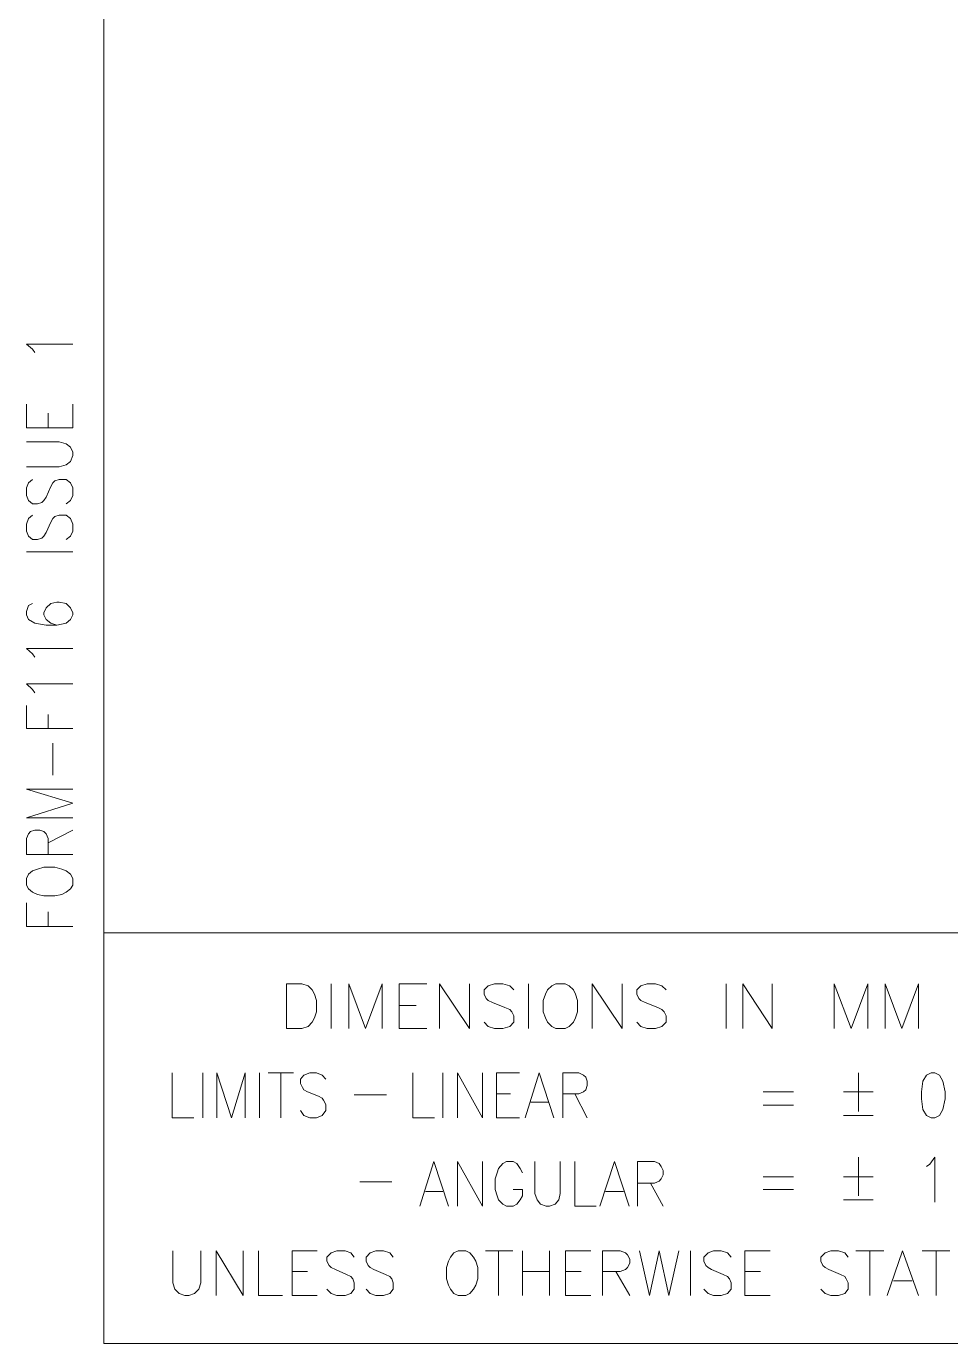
# Model space of a CAD drawing. Header units: millimetres. Extents: x 20 to 2064, y 18 to 2964.
# Drawn here: x 28 to 492, y 57 to 718 of the extents above; entities that cross this region are included whole.
import ezdxf

# ---------------------------------------------------------------- set-up
doc = ezdxf.new("R2010")
doc.units = ezdxf.units.MM
doc.header["$MEASUREMENT"] = 0
doc.layers.get('0').update_dxf_attribs({"linetype": 'CONTINUOUS'})

msp = doc.modelspace()

# ---------------------------------------------------------------- linework, layer by layer
at = {"color": 0, "linetype": 'Continuous', "lineweight": 20, "true_color": 0x000007}
for points in [[(66.54, 56.81), (66.54, 2963.69)], [(30.77, 556.37), (27.61, 558.86)], [(27.61, 558.86), (27.61, 558.86)], [(27.61, 558.86), (51.02, 558.86)], [(31.82, 554.66), (30.77, 556.37)], [(30.77, 556.37), (30.77, 556.37)], [(51.02, 558.86), (51.02, 558.86)], [(27.61, 516.78), (27.61, 528.75)], [(27.61, 528.75), (27.61, 528.75)], [(38.53, 516.78), (38.53, 524.15)], [(38.53, 524.15), (38.53, 524.15)], [(51.02, 516.78), (51.02, 528.75)], [(51.02, 528.75), (51.02, 528.75)], [(27.61, 516.78), (51.02, 516.78)], [(51.02, 516.78), (51.02, 516.78)], [(44.05, 509.82), (27.61, 509.82)], [(27.61, 509.82), (27.61, 509.82)], [(47.6, 508.76), (44.05, 509.82)], [(44.05, 509.82), (44.05, 509.82)], [(49.71, 507.05), (47.6, 508.76)], [(47.6, 508.76), (47.6, 508.76)], [(51.02, 504.56), (49.71, 507.05)], [(49.71, 507.05), (49.71, 507.05)], [(51.02, 502.85), (51.02, 504.56)], [(51.02, 504.56), (51.02, 504.56)], [(27.61, 497.19), (44.05, 497.19)], [(44.05, 497.19), (47.6, 498.24)], [(44.05, 497.19), (44.05, 497.19)], [(47.6, 498.24), (49.71, 499.95)], [(47.6, 498.24), (47.6, 498.24)], [(49.71, 499.95), (51.02, 502.85)], [(49.71, 499.95), (49.71, 499.95)], [(51.02, 502.85), (51.02, 502.85)], [(30.77, 490.88), (28.67, 489.17)], [(40.9, 489.17), (41.95, 490.22)], [(41.95, 490.22), (44.05, 490.88)], [(41.95, 490.22), (41.95, 490.22)], [(44.05, 490.88), (44.05, 490.88)], [(44.05, 490.88), (47.6, 490.88)], [(47.6, 490.88), (47.6, 490.88)], [(47.6, 490.88), (49.71, 489.17)], [(28.67, 489.17), (27.61, 486.67)], [(27.61, 486.67), (27.61, 486.67)], [(27.61, 486.67), (27.61, 482.86)], [(28.67, 489.17), (28.67, 489.17)], [(37.48, 482.07), (39.84, 487.33)], [(39.84, 487.33), (40.9, 489.17)], [(39.84, 487.33), (39.84, 487.33)], [(40.9, 489.17), (40.9, 489.17)], [(49.71, 489.17), (49.71, 489.17)], [(49.71, 489.17), (51.02, 486.67)], [(51.02, 486.67), (51.02, 486.67)], [(51.02, 486.67), (51.02, 482.86)], [(27.61, 482.86), (27.61, 482.86)], [(27.61, 482.86), (28.67, 480.36)], [(28.67, 480.36), (28.67, 480.36)], [(28.67, 480.36), (30.77, 478.65)], [(30.77, 478.65), (30.77, 478.65)], [(30.77, 478.65), (33.27, 478.65)], [(33.27, 478.65), (35.37, 479.31)], [(33.27, 478.65), (33.27, 478.65)], [(35.37, 479.31), (36.42, 480.36)], [(35.37, 479.31), (35.37, 479.31)], [(36.42, 480.36), (37.48, 482.07)], [(36.42, 480.36), (36.42, 480.36)], [(37.48, 482.07), (37.48, 482.07)], [(49.71, 480.36), (47.6, 478.65)], [(47.6, 478.65), (47.6, 478.65)], [(51.02, 482.86), (49.71, 480.36)], [(49.71, 480.36), (49.71, 480.36)], [(51.02, 482.86), (51.02, 482.86)], [(28.67, 471.29), (27.61, 468.39)], [(30.77, 473), (28.67, 471.29)], [(28.67, 471.29), (28.67, 471.29)], [(39.84, 469.45), (40.9, 471.29)], [(40.9, 471.29), (41.95, 472.34)], [(40.9, 471.29), (40.9, 471.29)], [(41.95, 472.34), (44.05, 473)], [(41.95, 472.34), (41.95, 472.34)], [(44.05, 473), (44.05, 473)], [(44.05, 473), (47.6, 473)], [(47.6, 473), (47.6, 473)], [(47.6, 473), (49.71, 471.29)], [(49.71, 471.29), (49.71, 471.29)], [(49.71, 471.29), (51.02, 468.39)], [(27.61, 468.39), (27.61, 468.39)], [(27.61, 468.39), (27.61, 464.97)], [(27.61, 464.97), (27.61, 464.97)], [(27.61, 464.97), (28.67, 462.48)], [(36.42, 462.48), (37.48, 464.32)], [(37.48, 464.32), (39.84, 469.45)], [(37.48, 464.32), (37.48, 464.32)], [(39.84, 469.45), (39.84, 469.45)], [(51.02, 464.97), (49.71, 462.48)], [(51.02, 468.39), (51.02, 468.39)], [(51.02, 468.39), (51.02, 464.97)], [(51.02, 464.97), (51.02, 464.97)], [(28.67, 462.48), (28.67, 462.48)], [(28.67, 462.48), (30.77, 460.77)], [(30.77, 460.77), (30.77, 460.77)], [(30.77, 460.77), (33.27, 460.77)], [(33.27, 460.77), (35.37, 461.42)], [(33.27, 460.77), (33.27, 460.77)], [(35.37, 461.42), (36.42, 462.48)], [(35.37, 461.42), (35.37, 461.42)], [(36.42, 462.48), (36.42, 462.48)], [(49.71, 462.48), (47.6, 460.77)], [(47.6, 460.77), (47.6, 460.77)], [(49.71, 462.48), (49.71, 462.48)], [(27.61, 454.45), (51.02, 454.45)], [(51.02, 454.45), (51.02, 454.45)], [(28.67, 427.5), (27.61, 424.61)], [(27.61, 424.61), (27.61, 424.61)], [(27.61, 424.61), (27.61, 422.9)], [(30.77, 428.55), (28.67, 427.5)], [(28.67, 427.5), (28.67, 427.5)], [(37.48, 426.45), (36.42, 423.95)], [(36.42, 423.95), (36.42, 423.95)], [(36.42, 423.95), (36.42, 422.9)], [(39.84, 428.55), (37.48, 426.45)], [(37.48, 426.45), (37.48, 426.45)], [(43, 429.21), (39.84, 428.55)], [(39.84, 428.55), (39.84, 428.55)], [(44.05, 429.21), (43, 429.21)], [(43, 429.21), (43, 429.21)], [(47.6, 428.55), (44.05, 429.21)], [(44.05, 429.21), (44.05, 429.21)], [(49.71, 426.45), (47.6, 428.55)], [(47.6, 428.55), (47.6, 428.55)], [(51.02, 423.95), (49.71, 426.45)], [(49.71, 426.45), (49.71, 426.45)], [(51.02, 422.9), (51.02, 423.95)], [(51.02, 423.95), (51.02, 423.95)], [(27.61, 422.9), (27.61, 422.9)], [(27.61, 422.9), (28.67, 420.53)], [(28.67, 420.53), (28.67, 420.53)], [(28.67, 420.53), (31.82, 418.69)], [(31.82, 418.69), (31.82, 418.69)], [(31.82, 418.69), (37.48, 417.64)], [(36.42, 422.9), (36.42, 422.9)], [(36.42, 422.9), (37.48, 420.53)], [(37.48, 420.53), (37.48, 420.53)], [(37.48, 420.53), (39.84, 418.69)], [(37.48, 417.64), (37.48, 417.64)], [(37.48, 417.64), (43, 417.64)], [(39.84, 418.69), (39.84, 418.69)], [(39.84, 418.69), (43, 417.64)], [(43, 417.64), (47.6, 418.69)], [(43, 417.64), (43, 417.64)], [(43, 417.64), (43, 417.64)], [(47.6, 418.69), (49.71, 420.53)], [(47.6, 418.69), (47.6, 418.69)], [(49.71, 420.53), (51.02, 422.9)], [(49.71, 420.53), (49.71, 420.53)], [(51.02, 422.9), (51.02, 422.9)], [(30.77, 403.3), (27.61, 406.06)], [(27.61, 406.06), (27.61, 406.06)], [(27.61, 406.06), (51.02, 406.06)], [(51.02, 406.06), (51.02, 406.06)], [(31.82, 401.59), (30.77, 403.3)], [(30.77, 403.3), (30.77, 403.3)], [(30.77, 385.42), (27.61, 388.18)], [(27.61, 388.18), (27.61, 388.18)], [(27.61, 388.18), (51.02, 388.18)], [(31.82, 383.71), (30.77, 385.42)], [(30.77, 385.42), (30.77, 385.42)], [(51.02, 388.18), (51.02, 388.18)], [(27.61, 365.83), (27.61, 377.4)], [(27.61, 377.4), (27.61, 377.4)], [(38.53, 365.83), (38.53, 372.8)], [(38.53, 372.8), (38.53, 372.8)], [(27.61, 365.83), (51.02, 365.83)], [(51.02, 365.83), (51.02, 365.83)], [(40.9, 342.29), (40.9, 358.46)], [(40.9, 358.46), (40.9, 358.46)], [(27.61, 335.32), (51.02, 328.35)], [(27.61, 335.32), (51.02, 335.32)], [(51.02, 335.32), (51.02, 335.32)], [(27.61, 320.99), (51.02, 328.35)], [(51.02, 328.35), (51.02, 328.35)], [(51.02, 328.35), (51.02, 328.35)], [(27.61, 320.99), (51.02, 320.99)], [(51.02, 320.99), (51.02, 320.99)], [(27.61, 310.47), (28.67, 312.96)], [(28.67, 312.96), (29.72, 314.02)], [(28.67, 312.96), (28.67, 312.96)], [(29.72, 314.02), (31.82, 314.67)], [(29.72, 314.02), (29.72, 314.02)], [(31.82, 314.67), (31.82, 314.67)], [(31.82, 314.67), (34.32, 314.67)], [(34.32, 314.67), (34.32, 314.67)], [(34.32, 314.67), (36.42, 314.02)], [(36.42, 314.02), (36.42, 314.02)], [(36.42, 314.02), (37.48, 312.96)], [(37.48, 312.96), (37.48, 312.96)], [(37.48, 312.96), (38.53, 310.47)], [(38.53, 308.36), (51.02, 314.67)], [(51.02, 314.67), (51.02, 314.67)], [(27.61, 302.44), (27.61, 310.47)], [(27.61, 310.47), (27.61, 310.47)], [(38.53, 310.47), (38.53, 310.47)], [(38.53, 310.47), (38.53, 302.44)], [(27.61, 302.44), (51.02, 302.44)], [(38.53, 302.44), (38.53, 302.44)], [(51.02, 302.44), (51.02, 302.44)], [(28.67, 292.58), (27.61, 290.48)], [(30.77, 294.29), (28.67, 292.58)], [(28.67, 292.58), (28.67, 292.58)], [(33.27, 295.08), (30.77, 294.29)], [(30.77, 294.29), (30.77, 294.29)], [(36.42, 296.13), (33.27, 295.08)], [(33.27, 295.08), (33.27, 295.08)], [(41.95, 296.13), (36.42, 296.13)], [(36.42, 296.13), (36.42, 296.13)], [(45.5, 295.08), (41.95, 296.13)], [(41.95, 296.13), (41.95, 296.13)], [(47.6, 294.29), (45.5, 295.08)], [(45.5, 295.08), (45.5, 295.08)], [(49.71, 292.58), (47.6, 294.29)], [(47.6, 294.29), (47.6, 294.29)], [(51.02, 290.48), (49.71, 292.58)], [(49.71, 292.58), (49.71, 292.58)], [(27.61, 290.48), (27.61, 290.48)], [(27.61, 290.48), (27.61, 287.06)], [(27.61, 287.06), (28.67, 285.22)], [(27.61, 287.06), (27.61, 287.06)], [(28.67, 285.22), (28.67, 285.22)], [(28.67, 285.22), (30.77, 283.51)], [(47.6, 283.51), (49.71, 285.22)], [(49.71, 285.22), (51.02, 287.06)], [(49.71, 285.22), (49.71, 285.22)], [(51.02, 287.06), (51.02, 290.48)], [(51.02, 290.48), (51.02, 290.48)], [(51.02, 287.06), (51.02, 287.06)], [(27.61, 266.28), (27.61, 278.25)], [(27.61, 278.25), (27.61, 278.25)], [(30.77, 283.51), (30.77, 283.51)], [(30.77, 283.51), (33.27, 282.46)], [(33.27, 282.46), (33.27, 282.46)], [(33.27, 282.46), (36.42, 281.8)], [(36.42, 281.8), (36.42, 281.8)], [(36.42, 281.8), (41.95, 281.8)], [(41.95, 281.8), (45.5, 282.46)], [(41.95, 281.8), (41.95, 281.8)], [(45.5, 282.46), (47.6, 283.51)], [(45.5, 282.46), (45.5, 282.46)], [(47.6, 283.51), (47.6, 283.51)], [(38.53, 266.28), (38.53, 273.65)], [(38.53, 273.65), (38.53, 273.65)], [(27.61, 266.28), (51.02, 266.28)], [(51.02, 266.28), (51.02, 266.28)], [(66.54, 263.13), (2017.43, 263.13)], [(158.32, 237.62), (158.32, 215.13)], [(158.32, 237.62), (165.95, 237.62)], [(165.95, 237.62), (165.95, 237.62)], [(165.95, 237.62), (169.11, 236.56)], [(169.11, 236.56), (169.11, 236.56)], [(169.11, 236.56), (171.21, 234.46)], [(171.21, 234.46), (171.21, 234.46)], [(171.21, 234.46), (172.26, 232.36)], [(172.26, 232.36), (172.26, 232.36)], [(172.26, 232.36), (173.31, 229.2)], [(180.68, 237.62), (180.68, 215.13)], [(189.49, 237.62), (189.49, 215.13)], [(189.49, 237.62), (197.9, 215.13)], [(206.32, 237.62), (197.9, 215.13)], [(206.32, 237.62), (206.32, 215.13)], [(214.74, 237.62), (214.74, 215.13)], [(214.74, 237.62), (228.67, 237.62)], [(228.67, 237.62), (228.67, 237.62)], [(234.99, 237.62), (234.99, 215.13)], [(234.99, 237.62), (250.11, 215.13)], [(250.11, 237.62), (250.11, 215.13)], [(259.58, 236.56), (257.47, 234.46)], [(257.47, 234.46), (257.47, 234.46)], [(257.47, 234.46), (257.47, 232.36)], [(257.47, 232.36), (257.47, 232.36)], [(257.47, 232.36), (258.52, 230.25)], [(262.73, 237.62), (259.58, 236.56)], [(259.58, 236.56), (259.58, 236.56)], [(266.81, 237.62), (262.73, 237.62)], [(262.73, 237.62), (262.73, 237.62)], [(270.36, 236.56), (266.81, 237.62)], [(266.81, 237.62), (266.81, 237.62)], [(272.46, 234.46), (270.36, 236.56)], [(270.36, 236.56), (270.36, 236.56)], [(279.83, 237.62), (279.83, 215.13)], [(288.24, 232.36), (287.19, 229.2)], [(289.29, 234.46), (288.24, 232.36)], [(288.24, 232.36), (288.24, 232.36)], [(291.4, 236.56), (289.29, 234.46)], [(289.29, 234.46), (289.29, 234.46)], [(293.5, 237.62), (291.4, 236.56)], [(291.4, 236.56), (291.4, 236.56)], [(298.1, 237.62), (293.5, 237.62)], [(293.5, 237.62), (293.5, 237.62)], [(300.21, 236.56), (298.1, 237.62)], [(298.1, 237.62), (298.1, 237.62)], [(302.31, 234.46), (300.21, 236.56)], [(300.21, 236.56), (300.21, 236.56)], [(303.36, 232.36), (302.31, 234.46)], [(302.31, 234.46), (302.31, 234.46)], [(304.42, 229.2), (303.36, 232.36)], [(303.36, 232.36), (303.36, 232.36)], [(311.65, 237.62), (311.65, 215.13)], [(311.65, 237.62), (326.77, 215.13)], [(326.77, 237.62), (326.77, 215.13)], [(336.24, 236.56), (334.13, 234.46)], [(334.13, 234.46), (334.13, 234.46)], [(334.13, 234.46), (334.13, 232.36)], [(334.13, 232.36), (334.13, 232.36)], [(334.13, 232.36), (335.19, 230.25)], [(339.39, 237.62), (336.24, 236.56)], [(336.24, 236.56), (336.24, 236.56)], [(343.6, 237.62), (339.39, 237.62)], [(339.39, 237.62), (339.39, 237.62)], [(346.76, 236.56), (343.6, 237.62)], [(343.6, 237.62), (343.6, 237.62)], [(348.86, 234.46), (346.76, 236.56)], [(346.76, 236.56), (346.76, 236.56)], [(378.98, 237.62), (378.98, 215.13)], [(387.39, 237.62), (387.39, 215.13)], [(387.39, 237.62), (402.12, 215.13)], [(402.12, 237.62), (402.12, 215.13)], [(433.28, 237.62), (433.28, 215.13)], [(433.28, 237.62), (441.7, 215.13)], [(450.12, 237.62), (441.7, 215.13)], [(450.12, 237.62), (450.12, 215.13)], [(458.79, 237.62), (458.79, 215.13)], [(458.79, 237.62), (467.21, 215.13)], [(475.63, 237.62), (467.21, 215.13)], [(475.63, 237.62), (475.63, 215.13)], [(173.31, 229.2), (173.31, 229.2)], [(173.31, 229.2), (173.31, 223.55)], [(214.74, 226.7), (223.41, 226.7)], [(223.41, 226.7), (223.41, 226.7)], [(258.52, 230.25), (258.52, 230.25)], [(258.52, 230.25), (259.58, 229.2)], [(259.58, 229.2), (259.58, 229.2)], [(259.58, 229.2), (261.68, 228.15)], [(261.68, 228.15), (261.68, 228.15)], [(261.68, 228.15), (267.86, 225.65)], [(267.86, 225.65), (267.86, 225.65)], [(267.86, 225.65), (270.36, 224.6)], [(287.19, 229.2), (287.19, 229.2)], [(287.19, 229.2), (287.19, 223.55)], [(304.42, 223.55), (304.42, 229.2)], [(304.42, 229.2), (304.42, 229.2)], [(335.19, 230.25), (335.19, 230.25)], [(335.19, 230.25), (336.24, 229.2)], [(336.24, 229.2), (336.24, 229.2)], [(336.24, 229.2), (338.34, 228.15)], [(338.34, 228.15), (338.34, 228.15)], [(338.34, 228.15), (344.65, 225.65)], [(344.65, 225.65), (344.65, 225.65)], [(344.65, 225.65), (346.76, 224.6)], [(172.26, 220.39), (171.21, 218.29)], [(173.31, 223.55), (172.26, 220.39)], [(172.26, 220.39), (172.26, 220.39)], [(173.31, 223.55), (173.31, 223.55)], [(270.36, 224.6), (270.36, 224.6)], [(270.36, 224.6), (271.41, 223.55)], [(271.41, 223.55), (271.41, 223.55)], [(271.41, 223.55), (272.46, 221.44)], [(272.46, 221.44), (272.46, 221.44)], [(272.46, 221.44), (272.46, 218.29)], [(287.19, 223.55), (287.19, 223.55)], [(287.19, 223.55), (288.24, 220.39)], [(288.24, 220.39), (288.24, 220.39)], [(288.24, 220.39), (289.29, 218.29)], [(302.31, 218.29), (303.36, 220.39)], [(303.36, 220.39), (304.42, 223.55)], [(303.36, 220.39), (303.36, 220.39)], [(304.42, 223.55), (304.42, 223.55)], [(346.76, 224.6), (346.76, 224.6)], [(346.76, 224.6), (347.81, 223.55)], [(347.81, 223.55), (347.81, 223.55)], [(347.81, 223.55), (348.86, 221.44)], [(348.86, 221.44), (348.86, 221.44)], [(348.86, 221.44), (348.86, 218.29)], [(158.32, 215.13), (158.32, 215.13)], [(165.95, 215.13), (158.32, 215.13)], [(158.32, 215.13), (158.32, 215.13)], [(169.11, 216.18), (165.95, 215.13)], [(165.95, 215.13), (165.95, 215.13)], [(171.21, 218.29), (169.11, 216.18)], [(169.11, 216.18), (169.11, 216.18)], [(171.21, 218.29), (171.21, 218.29)], [(180.68, 215.13), (180.68, 215.13)], [(189.49, 215.13), (189.49, 215.13)], [(197.9, 215.13), (197.9, 215.13)], [(197.9, 215.13), (197.9, 215.13)], [(206.32, 215.13), (206.32, 215.13)], [(214.74, 215.13), (214.74, 215.13)], [(214.74, 215.13), (228.67, 215.13)], [(228.67, 215.13), (228.67, 215.13)], [(234.99, 215.13), (234.99, 215.13)], [(250.11, 215.13), (250.11, 215.13)], [(250.11, 215.13), (250.11, 215.13)], [(259.58, 216.18), (257.47, 218.29)], [(257.47, 218.29), (257.47, 218.29)], [(262.73, 215.13), (259.58, 216.18)], [(259.58, 216.18), (259.58, 216.18)], [(266.81, 215.13), (262.73, 215.13)], [(262.73, 215.13), (262.73, 215.13)], [(270.36, 216.18), (266.81, 215.13)], [(266.81, 215.13), (266.81, 215.13)], [(272.46, 218.29), (270.36, 216.18)], [(270.36, 216.18), (270.36, 216.18)], [(272.46, 218.29), (272.46, 218.29)], [(279.83, 215.13), (279.83, 215.13)], [(289.29, 218.29), (289.29, 218.29)], [(289.29, 218.29), (291.4, 216.18)], [(291.4, 216.18), (291.4, 216.18)], [(291.4, 216.18), (293.5, 215.13)], [(293.5, 215.13), (293.5, 215.13)], [(293.5, 215.13), (298.1, 215.13)], [(298.1, 215.13), (300.21, 216.18)], [(298.1, 215.13), (298.1, 215.13)], [(300.21, 216.18), (302.31, 218.29)], [(300.21, 216.18), (300.21, 216.18)], [(302.31, 218.29), (302.31, 218.29)], [(311.65, 215.13), (311.65, 215.13)], [(326.77, 215.13), (326.77, 215.13)], [(326.77, 215.13), (326.77, 215.13)], [(336.24, 216.18), (334.13, 218.29)], [(334.13, 218.29), (334.13, 218.29)], [(339.39, 215.13), (336.24, 216.18)], [(336.24, 216.18), (336.24, 216.18)], [(343.6, 215.13), (339.39, 215.13)], [(339.39, 215.13), (339.39, 215.13)], [(346.76, 216.18), (343.6, 215.13)], [(343.6, 215.13), (343.6, 215.13)], [(348.86, 218.29), (346.76, 216.18)], [(346.76, 216.18), (346.76, 216.18)], [(348.86, 218.29), (348.86, 218.29)], [(378.98, 215.13), (378.98, 215.13)], [(387.39, 215.13), (387.39, 215.13)], [(402.12, 215.13), (402.12, 215.13)], [(402.12, 215.13), (402.12, 215.13)], [(433.28, 215.13), (433.28, 215.13)], [(441.7, 215.13), (441.7, 215.13)], [(441.7, 215.13), (441.7, 215.13)], [(450.12, 215.13), (450.12, 215.13)], [(458.79, 215.13), (458.79, 215.13)], [(467.21, 215.13), (467.21, 215.13)], [(467.21, 215.13), (467.21, 215.13)], [(475.63, 215.13), (475.63, 215.13)], [(100.86, 192.78), (100.86, 170.29)], [(116.24, 192.78), (116.24, 170.29)], [(123.21, 192.78), (123.21, 170.29)], [(123.21, 192.78), (130.58, 170.29)], [(137.55, 192.78), (130.58, 170.29)], [(137.55, 192.78), (137.55, 170.29)], [(144.65, 192.78), (144.65, 170.29)], [(149.12, 192.78), (161.74, 192.78)], [(155.43, 192.78), (155.43, 170.29)], [(161.74, 192.78), (161.74, 192.78)], [(169.89, 192.78), (167, 191.72)], [(173.31, 192.78), (169.89, 192.78)], [(169.89, 192.78), (169.89, 192.78)], [(176.08, 191.72), (173.31, 192.78)], [(173.31, 192.78), (173.31, 192.78)], [(221.7, 192.78), (221.7, 170.29)], [(236.7, 192.78), (236.7, 170.29)], [(244.06, 192.78), (244.06, 170.29)], [(244.06, 192.78), (256.68, 170.29)], [(256.68, 192.78), (256.68, 170.29)], [(263.65, 192.78), (263.65, 170.29)], [(263.65, 192.78), (275.22, 192.78)], [(275.22, 192.78), (275.22, 192.78)], [(285.09, 192.78), (278.12, 170.29)], [(285.09, 192.78), (292.45, 170.29)], [(297.05, 192.78), (297.05, 170.29)], [(297.05, 192.78), (305.07, 192.78)], [(305.07, 192.78), (305.07, 192.78)], [(305.07, 192.78), (307.44, 191.72)], [(445.51, 192.78), (445.51, 173.45)], [(481.94, 192.78), (479.57, 191.72)], [(483.78, 192.78), (481.94, 192.78)], [(481.94, 192.78), (481.94, 192.78)], [(486.15, 191.72), (483.78, 192.78)], [(483.78, 192.78), (483.78, 192.78)], [(167, 191.72), (165.29, 189.62)], [(165.29, 189.62), (165.29, 189.62)], [(165.29, 189.62), (165.29, 187.52)], [(165.29, 187.52), (165.29, 187.52)], [(165.29, 187.52), (166.34, 185.41)], [(166.34, 185.41), (166.34, 185.41)], [(166.34, 185.41), (167, 184.36)], [(167, 191.72), (167, 191.72)], [(177.92, 189.62), (176.08, 191.72)], [(176.08, 191.72), (176.08, 191.72)], [(307.44, 191.72), (307.44, 191.72)], [(307.44, 191.72), (308.49, 190.67)], [(308.49, 190.67), (308.49, 190.67)], [(308.49, 190.67), (309.28, 188.57)], [(309.28, 186.46), (308.49, 184.36)], [(309.28, 188.57), (309.28, 188.57)], [(309.28, 188.57), (309.28, 186.46)], [(309.28, 186.46), (309.28, 186.46)], [(477.73, 188.57), (477.07, 183.31)], [(479.57, 191.72), (477.73, 188.57)], [(477.73, 188.57), (477.73, 188.57)], [(479.57, 191.72), (479.57, 191.72)], [(487.86, 188.57), (486.15, 191.72)], [(486.15, 191.72), (486.15, 191.72)], [(488.91, 183.31), (487.86, 188.57)], [(487.86, 188.57), (487.86, 188.57)], [(167, 184.36), (167, 184.36)], [(167, 184.36), (168.84, 183.31)], [(168.84, 183.31), (168.84, 183.31)], [(168.84, 183.31), (174.37, 181.2)], [(174.37, 181.2), (174.37, 181.2)], [(174.37, 181.2), (176.08, 180.15)], [(176.08, 180.15), (176.08, 180.15)], [(176.08, 180.15), (176.86, 179.1)], [(176.86, 179.1), (176.86, 179.1)], [(176.86, 179.1), (177.92, 177)], [(192.25, 181.86), (208.42, 181.86)], [(208.42, 181.86), (208.42, 181.86)], [(263.65, 182.26), (270.75, 182.26)], [(270.75, 182.26), (270.75, 182.26)], [(305.07, 182.26), (297.05, 182.26)], [(297.05, 182.26), (297.05, 182.26)], [(302.97, 182.26), (309.28, 170.29)], [(307.44, 183.31), (305.07, 182.26)], [(305.07, 182.26), (305.07, 182.26)], [(308.49, 184.36), (307.44, 183.31)], [(307.44, 183.31), (307.44, 183.31)], [(308.49, 184.36), (308.49, 184.36)], [(397.52, 183.31), (412.9, 183.31)], [(412.9, 183.31), (412.9, 183.31)], [(437.89, 183.31), (452.88, 183.31)], [(452.88, 183.31), (452.88, 183.31)], [(477.07, 183.31), (477.07, 183.31)], [(477.07, 183.31), (477.07, 179.76)], [(477.07, 179.76), (477.07, 179.76)], [(477.07, 179.76), (477.73, 174.5)], [(487.86, 174.5), (488.91, 179.76)], [(488.91, 179.76), (488.91, 183.31)], [(488.91, 183.31), (488.91, 183.31)], [(488.91, 179.76), (488.91, 179.76)], [(167, 171.34), (165.29, 173.84)], [(165.29, 173.84), (165.29, 173.84)], [(177.92, 173.84), (176.08, 171.34)], [(177.92, 177), (177.92, 177)], [(177.92, 177), (177.92, 173.84)], [(177.92, 173.84), (177.92, 173.84)], [(280.88, 178.05), (289.69, 178.05)], [(289.69, 178.05), (289.69, 178.05)], [(397.52, 176.6), (412.9, 176.6)], [(412.9, 176.6), (412.9, 176.6)], [(445.51, 173.45), (445.51, 173.45)], [(477.73, 174.5), (477.73, 174.5)], [(477.73, 174.5), (479.57, 171.34)], [(486.15, 171.34), (487.86, 174.5)], [(487.86, 174.5), (487.86, 174.5)], [(100.86, 170.29), (100.86, 170.29)], [(100.86, 170.29), (111.64, 170.29)], [(111.64, 170.29), (111.64, 170.29)], [(116.24, 170.29), (116.24, 170.29)], [(123.21, 170.29), (123.21, 170.29)], [(130.58, 170.29), (130.58, 170.29)], [(130.58, 170.29), (130.58, 170.29)], [(137.55, 170.29), (137.55, 170.29)], [(144.65, 170.29), (144.65, 170.29)], [(155.43, 170.29), (155.43, 170.29)], [(169.89, 170.29), (167, 171.34)], [(167, 171.34), (167, 171.34)], [(173.31, 170.29), (169.89, 170.29)], [(169.89, 170.29), (169.89, 170.29)], [(176.08, 171.34), (173.31, 170.29)], [(173.31, 170.29), (173.31, 170.29)], [(176.08, 171.34), (176.08, 171.34)], [(221.7, 170.29), (221.7, 170.29)], [(221.7, 170.29), (232.49, 170.29)], [(232.49, 170.29), (232.49, 170.29)], [(236.7, 170.29), (236.7, 170.29)], [(244.06, 170.29), (244.06, 170.29)], [(256.68, 170.29), (256.68, 170.29)], [(256.68, 170.29), (256.68, 170.29)], [(263.65, 170.29), (263.65, 170.29)], [(263.65, 170.29), (275.22, 170.29)], [(275.22, 170.29), (275.22, 170.29)], [(278.12, 170.29), (278.12, 170.29)], [(292.45, 170.29), (292.45, 170.29)], [(297.05, 170.29), (297.05, 170.29)], [(309.28, 170.29), (309.28, 170.29)], [(437.89, 171.34), (452.88, 171.34)], [(452.88, 171.34), (452.88, 171.34)], [(479.57, 171.34), (479.57, 171.34)], [(479.57, 171.34), (481.94, 170.29)], [(481.94, 170.29), (481.94, 170.29)], [(481.94, 170.29), (483.78, 170.29)], [(483.78, 170.29), (486.15, 171.34)], [(483.78, 170.29), (483.78, 170.29)], [(486.15, 171.34), (486.15, 171.34)], [(232.22, 148.33), (225.12, 125.84)], [(232.22, 148.33), (239.59, 125.84)], [(244.06, 148.33), (244.06, 125.84)], [(244.06, 148.33), (256.68, 125.84)], [(256.68, 148.33), (256.68, 125.84)], [(266.81, 147.28), (264.7, 144.78)], [(268.65, 148.33), (266.81, 147.28)], [(266.81, 147.28), (266.81, 147.28)], [(272.07, 148.33), (268.65, 148.33)], [(268.65, 148.33), (268.65, 148.33)], [(273.91, 147.28), (272.07, 148.33)], [(272.07, 148.33), (272.07, 148.33)], [(275.62, 144.78), (273.91, 147.28)], [(273.91, 147.28), (273.91, 147.28)], [(282.98, 148.33), (282.98, 132.15)], [(295.61, 132.15), (295.61, 148.33)], [(295.61, 148.33), (295.61, 148.33)], [(302.97, 148.33), (302.97, 125.84)], [(322.96, 148.33), (315.59, 125.84)], [(322.96, 148.33), (330.32, 125.84)], [(334.53, 148.33), (334.53, 125.84)], [(334.53, 148.33), (342.95, 148.33)], [(342.95, 148.33), (342.95, 148.33)], [(342.95, 148.33), (345.31, 147.28)], [(345.31, 147.28), (345.31, 147.28)], [(345.31, 147.28), (346.36, 145.83)], [(346.36, 145.83), (346.36, 145.83)], [(346.36, 145.83), (347.42, 143.73)], [(445.51, 150.43), (445.51, 131.1)], [(479.57, 145.83), (481.28, 146.88)], [(481.28, 146.88), (483.78, 150.43)], [(481.28, 146.88), (481.28, 146.88)], [(483.78, 150.43), (483.78, 150.43)], [(483.78, 150.43), (483.78, 127.95)], [(264.05, 142.67), (262.99, 139.52)], [(262.99, 139.52), (262.99, 139.52)], [(262.99, 139.52), (262.99, 134.26)], [(264.7, 144.78), (264.05, 142.67)], [(264.05, 142.67), (264.05, 142.67)], [(264.7, 144.78), (264.7, 144.78)], [(276.67, 142.67), (275.62, 144.78)], [(275.62, 144.78), (275.62, 144.78)], [(346.36, 139.52), (345.31, 138.47)], [(347.42, 141.62), (346.36, 139.52)], [(346.36, 139.52), (346.36, 139.52)], [(347.42, 143.73), (347.42, 143.73)], [(347.42, 143.73), (347.42, 141.62)], [(347.42, 141.62), (347.42, 141.62)], [(397.52, 140.57), (412.9, 140.57)], [(412.9, 140.57), (412.9, 140.57)], [(437.89, 140.57), (452.88, 140.57)], [(452.88, 140.57), (452.88, 140.57)], [(195.01, 138.07), (211.18, 138.07)], [(211.18, 138.07), (211.18, 138.07)], [(228.02, 133.21), (236.7, 133.21)], [(236.7, 133.21), (236.7, 133.21)], [(262.99, 134.26), (262.99, 134.26)], [(262.99, 134.26), (264.05, 131.1)], [(272.07, 134.26), (276.67, 134.26)], [(276.67, 131.1), (276.67, 134.26)], [(276.67, 134.26), (276.67, 134.26)], [(276.67, 134.26), (276.67, 134.26)], [(318.36, 133.21), (327.43, 133.21)], [(327.43, 133.21), (327.43, 133.21)], [(342.95, 137.41), (334.53, 137.41)], [(334.53, 137.41), (334.53, 137.41)], [(341.1, 137.41), (347.42, 125.84)], [(345.31, 138.47), (342.95, 137.41)], [(342.95, 137.41), (342.95, 137.41)], [(345.31, 138.47), (345.31, 138.47)], [(397.52, 134.26), (412.9, 134.26)], [(412.9, 134.26), (412.9, 134.26)], [(225.12, 125.84), (225.12, 125.84)], [(239.59, 125.84), (239.59, 125.84)], [(244.06, 125.84), (244.06, 125.84)], [(256.68, 125.84), (256.68, 125.84)], [(256.68, 125.84), (256.68, 125.84)], [(264.05, 131.1), (264.05, 131.1)], [(264.05, 131.1), (264.7, 129)], [(264.7, 129), (264.7, 129)], [(264.7, 129), (266.81, 126.89)], [(266.81, 126.89), (266.81, 126.89)], [(266.81, 126.89), (268.65, 125.84)], [(268.65, 125.84), (268.65, 125.84)], [(268.65, 125.84), (272.07, 125.84)], [(272.07, 125.84), (273.91, 126.89)], [(272.07, 125.84), (272.07, 125.84)], [(273.91, 126.89), (275.62, 129)], [(273.91, 126.89), (273.91, 126.89)], [(275.62, 129), (276.67, 131.1)], [(275.62, 129), (275.62, 129)], [(276.67, 131.1), (276.67, 131.1)], [(282.98, 132.15), (282.98, 132.15)], [(282.98, 132.15), (284.03, 129)], [(284.03, 129), (284.03, 129)], [(284.03, 129), (285.74, 126.89)], [(285.74, 126.89), (285.74, 126.89)], [(285.74, 126.89), (288.64, 125.84)], [(288.64, 125.84), (288.64, 125.84)], [(288.64, 125.84), (290.35, 125.84)], [(290.35, 125.84), (293.11, 126.89)], [(290.35, 125.84), (290.35, 125.84)], [(293.11, 126.89), (294.95, 129)], [(293.11, 126.89), (293.11, 126.89)], [(294.95, 129), (295.61, 132.15)], [(294.95, 129), (294.95, 129)], [(295.61, 132.15), (295.61, 132.15)], [(302.97, 125.84), (302.97, 125.84)], [(302.97, 125.84), (313.75, 125.84)], [(313.75, 125.84), (313.75, 125.84)], [(315.59, 125.84), (315.59, 125.84)], [(330.32, 125.84), (330.32, 125.84)], [(334.53, 125.84), (334.53, 125.84)], [(347.42, 125.84), (347.42, 125.84)], [(437.89, 129), (452.88, 129)], [(445.51, 131.1), (445.51, 131.1)], [(452.88, 129), (452.88, 129)], [(483.78, 127.95), (483.78, 127.95)], [(101.12, 103.49), (101.12, 87.31)], [(115.19, 87.31), (115.19, 103.49)], [(115.19, 103.49), (115.19, 103.49)], [(122.95, 103.49), (122.95, 81)], [(122.95, 103.49), (136.49, 81)], [(136.49, 103.49), (136.49, 81)], [(144.25, 103.49), (144.25, 81)], [(161.08, 103.49), (161.08, 81)], [(161.08, 103.49), (173.71, 103.49)], [(173.71, 103.49), (173.71, 103.49)], [(180.68, 102.44), (178.57, 100.33)], [(178.57, 100.33), (178.57, 100.33)], [(178.57, 100.33), (178.57, 98.23)], [(183.44, 103.49), (180.68, 102.44)], [(180.68, 102.44), (180.68, 102.44)], [(187.65, 103.49), (183.44, 103.49)], [(183.44, 103.49), (183.44, 103.49)], [(190.54, 102.44), (187.65, 103.49)], [(187.65, 103.49), (187.65, 103.49)], [(192.25, 100.33), (190.54, 102.44)], [(190.54, 102.44), (190.54, 102.44)], [(200.27, 102.44), (198.17, 100.33)], [(198.17, 100.33), (198.17, 100.33)], [(198.17, 100.33), (198.17, 98.23)], [(203.16, 103.49), (200.27, 102.44)], [(200.27, 102.44), (200.27, 102.44)], [(206.98, 103.49), (203.16, 103.49)], [(203.16, 103.49), (203.16, 103.49)], [(210.13, 102.44), (206.98, 103.49)], [(206.98, 103.49), (206.98, 103.49)], [(211.84, 100.33), (210.13, 102.44)], [(210.13, 102.44), (210.13, 102.44)], [(240.64, 100.33), (239.59, 98.23)], [(242.35, 102.44), (240.64, 100.33)], [(240.64, 100.33), (240.64, 100.33)], [(244.45, 103.49), (242.35, 102.44)], [(242.35, 102.44), (242.35, 102.44)], [(248.27, 103.49), (244.45, 103.49)], [(244.45, 103.49), (244.45, 103.49)], [(250.37, 102.44), (248.27, 103.49)], [(248.27, 103.49), (248.27, 103.49)], [(252.21, 100.33), (250.37, 102.44)], [(250.37, 102.44), (250.37, 102.44)], [(253.26, 98.23), (252.21, 100.33)], [(252.21, 100.33), (252.21, 100.33)], [(258.13, 103.49), (271.81, 103.49)], [(264.7, 103.49), (264.7, 81)], [(271.81, 103.49), (271.81, 103.49)], [(276.67, 103.49), (276.67, 81)], [(290.35, 103.49), (290.35, 81)], [(298.37, 103.49), (298.37, 81)], [(298.37, 103.49), (310.99, 103.49)], [(310.99, 103.49), (310.99, 103.49)], [(316.91, 103.49), (316.91, 81)], [(316.91, 103.49), (325.72, 103.49)], [(325.72, 103.49), (325.72, 103.49)], [(325.72, 103.49), (328.48, 102.44)], [(328.48, 102.44), (328.48, 102.44)], [(328.48, 102.44), (329.53, 101.38)], [(329.53, 101.38), (329.53, 101.38)], [(329.53, 101.38), (330.58, 99.28)], [(330.58, 99.28), (330.58, 99.28)], [(330.58, 99.28), (330.58, 97.18)], [(335.58, 103.49), (340.45, 81)], [(345.31, 103.49), (340.45, 81)], [(345.31, 103.49), (350.31, 81)], [(355.17, 103.49), (350.31, 81)], [(361.09, 103.49), (361.09, 81)], [(369.9, 102.44), (367.8, 100.33)], [(367.8, 100.33), (367.8, 100.33)], [(367.8, 100.33), (367.8, 98.23)], [(372.66, 103.49), (369.9, 102.44)], [(369.9, 102.44), (369.9, 102.44)], [(376.48, 103.49), (372.66, 103.49)], [(372.66, 103.49), (372.66, 103.49)], [(379.63, 102.44), (376.48, 103.49)], [(376.48, 103.49), (376.48, 103.49)], [(381.47, 100.33), (379.63, 102.44)], [(379.63, 102.44), (379.63, 102.44)], [(388.44, 103.49), (388.44, 81)], [(388.44, 103.49), (401.07, 103.49)], [(401.07, 103.49), (401.07, 103.49)], [(428.68, 102.44), (426.58, 100.33)], [(426.58, 100.33), (426.58, 100.33)], [(426.58, 100.33), (426.58, 98.23)], [(431.57, 103.49), (428.68, 102.44)], [(428.68, 102.44), (428.68, 102.44)], [(435.39, 103.49), (431.57, 103.49)], [(431.57, 103.49), (431.57, 103.49)], [(438.54, 102.44), (435.39, 103.49)], [(435.39, 103.49), (435.39, 103.49)], [(440.25, 100.33), (438.54, 102.44)], [(438.54, 102.44), (438.54, 102.44)], [(444.07, 103.49), (458.14, 103.49)], [(451.17, 103.49), (451.17, 81)], [(458.14, 103.49), (458.14, 103.49)], [(467.6, 103.49), (459.85, 81)], [(467.6, 103.49), (475.63, 81)], [(477.47, 103.49), (491.41, 103.49)], [(484.44, 103.49), (484.44, 81)], [(491.41, 103.49), (491.41, 103.49)], [(161.08, 92.97), (168.84, 92.97)], [(168.84, 92.97), (168.84, 92.97)], [(178.57, 98.23), (178.57, 98.23)], [(178.57, 98.23), (179.63, 96.12)], [(179.63, 96.12), (179.63, 96.12)], [(179.63, 96.12), (180.68, 95.07)], [(180.68, 95.07), (180.68, 95.07)], [(180.68, 95.07), (182.78, 94.02)], [(182.78, 94.02), (182.78, 94.02)], [(182.78, 94.02), (188.44, 91.52)], [(198.17, 98.23), (198.17, 98.23)], [(198.17, 98.23), (199.22, 96.12)], [(199.22, 96.12), (199.22, 96.12)], [(199.22, 96.12), (200.27, 95.07)], [(200.27, 95.07), (200.27, 95.07)], [(200.27, 95.07), (202.11, 94.02)], [(202.11, 94.02), (202.11, 94.02)], [(202.11, 94.02), (208.03, 91.52)], [(239.59, 98.23), (238.54, 95.07)], [(238.54, 95.07), (238.54, 95.07)], [(238.54, 95.07), (238.54, 89.42)], [(239.59, 98.23), (239.59, 98.23)], [(254.32, 95.07), (253.26, 98.23)], [(253.26, 98.23), (253.26, 98.23)], [(254.32, 89.42), (254.32, 95.07)], [(254.32, 95.07), (254.32, 95.07)], [(276.67, 92.97), (290.35, 92.97)], [(290.35, 92.97), (290.35, 92.97)], [(298.37, 92.97), (306.13, 92.97)], [(306.13, 92.97), (306.13, 92.97)], [(325.72, 92.97), (316.91, 92.97)], [(316.91, 92.97), (316.91, 92.97)], [(323.62, 92.97), (330.58, 81)], [(328.48, 94.02), (325.72, 92.97)], [(325.72, 92.97), (325.72, 92.97)], [(329.53, 95.07), (328.48, 94.02)], [(328.48, 94.02), (328.48, 94.02)], [(330.58, 97.18), (329.53, 95.07)], [(329.53, 95.07), (329.53, 95.07)], [(330.58, 97.18), (330.58, 97.18)], [(367.8, 98.23), (367.8, 98.23)], [(367.8, 98.23), (368.85, 96.12)], [(368.85, 96.12), (368.85, 96.12)], [(368.85, 96.12), (369.9, 95.07)], [(369.9, 95.07), (369.9, 95.07)], [(369.9, 95.07), (371.61, 94.02)], [(371.61, 94.02), (371.61, 94.02)], [(371.61, 94.02), (377.53, 91.52)], [(388.44, 92.97), (396.2, 92.97)], [(396.2, 92.97), (396.2, 92.97)], [(426.58, 98.23), (426.58, 98.23)], [(426.58, 98.23), (427.63, 96.12)], [(427.63, 96.12), (427.63, 96.12)], [(427.63, 96.12), (428.68, 95.07)], [(428.68, 95.07), (428.68, 95.07)], [(428.68, 95.07), (430.52, 94.02)], [(430.52, 94.02), (430.52, 94.02)], [(430.52, 94.02), (436.44, 91.52)], [(101.12, 87.31), (101.12, 87.31)], [(101.12, 87.31), (102.17, 84.16)], [(114.14, 84.16), (115.19, 87.31)], [(115.19, 87.31), (115.19, 87.31)], [(188.44, 91.52), (188.44, 91.52)], [(188.44, 91.52), (190.54, 90.47)], [(190.54, 90.47), (190.54, 90.47)], [(190.54, 90.47), (191.59, 89.42)], [(191.59, 89.42), (191.59, 89.42)], [(191.59, 89.42), (192.25, 87.31)], [(192.25, 87.31), (192.25, 87.31)], [(192.25, 87.31), (192.25, 84.16)], [(208.03, 91.52), (208.03, 91.52)], [(208.03, 91.52), (210.13, 90.47)], [(210.13, 90.47), (210.13, 90.47)], [(210.13, 90.47), (211.18, 89.42)], [(211.18, 89.42), (211.18, 89.42)], [(211.18, 89.42), (211.84, 87.31)], [(211.84, 87.31), (211.84, 87.31)], [(211.84, 87.31), (211.84, 84.16)], [(238.54, 89.42), (238.54, 89.42)], [(238.54, 89.42), (239.59, 86.26)], [(239.59, 86.26), (239.59, 86.26)], [(239.59, 86.26), (240.64, 84.16)], [(252.21, 84.16), (253.26, 86.26)], [(253.26, 86.26), (254.32, 89.42)], [(253.26, 86.26), (253.26, 86.26)], [(254.32, 89.42), (254.32, 89.42)], [(377.53, 91.52), (377.53, 91.52)], [(377.53, 91.52), (379.63, 90.47)], [(379.63, 90.47), (379.63, 90.47)], [(379.63, 90.47), (380.68, 89.42)], [(380.68, 89.42), (380.68, 89.42)], [(380.68, 89.42), (381.47, 87.31)], [(381.47, 87.31), (381.47, 87.31)], [(381.47, 87.31), (381.47, 84.16)], [(436.44, 91.52), (436.44, 91.52)], [(436.44, 91.52), (438.54, 90.47)], [(438.54, 90.47), (438.54, 90.47)], [(438.54, 90.47), (439.2, 89.42)], [(439.2, 89.42), (439.2, 89.42)], [(439.2, 89.42), (440.25, 87.31)], [(440.25, 87.31), (440.25, 87.31)], [(440.25, 87.31), (440.25, 84.16)], [(463, 88.37), (472.47, 88.37)], [(472.47, 88.37), (472.47, 88.37)], [(102.17, 84.16), (102.17, 84.16)], [(102.17, 84.16), (104.28, 82.05)], [(104.28, 82.05), (104.28, 82.05)], [(104.28, 82.05), (107.17, 81)], [(107.17, 81), (107.17, 81)], [(107.17, 81), (109.27, 81)], [(109.27, 81), (112.04, 82.05)], [(109.27, 81), (109.27, 81)], [(112.04, 82.05), (114.14, 84.16)], [(112.04, 82.05), (112.04, 82.05)], [(114.14, 84.16), (114.14, 84.16)], [(122.95, 81), (122.95, 81)], [(136.49, 81), (136.49, 81)], [(136.49, 81), (136.49, 81)], [(144.25, 81), (144.25, 81)], [(144.25, 81), (156.22, 81)], [(156.22, 81), (156.22, 81)], [(161.08, 81), (161.08, 81)], [(161.08, 81), (173.71, 81)], [(173.71, 81), (173.71, 81)], [(180.68, 82.05), (178.57, 84.16)], [(178.57, 84.16), (178.57, 84.16)], [(183.44, 81), (180.68, 82.05)], [(180.68, 82.05), (180.68, 82.05)], [(187.65, 81), (183.44, 81)], [(183.44, 81), (183.44, 81)], [(190.54, 82.05), (187.65, 81)], [(187.65, 81), (187.65, 81)], [(192.25, 84.16), (190.54, 82.05)], [(190.54, 82.05), (190.54, 82.05)], [(192.25, 84.16), (192.25, 84.16)], [(200.27, 82.05), (198.17, 84.16)], [(198.17, 84.16), (198.17, 84.16)], [(203.16, 81), (200.27, 82.05)], [(200.27, 82.05), (200.27, 82.05)], [(206.98, 81), (203.16, 81)], [(203.16, 81), (203.16, 81)], [(210.13, 82.05), (206.98, 81)], [(206.98, 81), (206.98, 81)], [(211.84, 84.16), (210.13, 82.05)], [(210.13, 82.05), (210.13, 82.05)], [(211.84, 84.16), (211.84, 84.16)], [(240.64, 84.16), (240.64, 84.16)], [(240.64, 84.16), (242.35, 82.05)], [(242.35, 82.05), (242.35, 82.05)], [(242.35, 82.05), (244.45, 81)], [(244.45, 81), (244.45, 81)], [(244.45, 81), (248.27, 81)], [(248.27, 81), (250.37, 82.05)], [(248.27, 81), (248.27, 81)], [(250.37, 82.05), (252.21, 84.16)], [(250.37, 82.05), (250.37, 82.05)], [(252.21, 84.16), (252.21, 84.16)], [(264.7, 81), (264.7, 81)], [(276.67, 81), (276.67, 81)], [(290.35, 81), (290.35, 81)], [(298.37, 81), (298.37, 81)], [(298.37, 81), (310.99, 81)], [(310.99, 81), (310.99, 81)], [(316.91, 81), (316.91, 81)], [(330.58, 81), (330.58, 81)], [(340.45, 81), (340.45, 81)], [(340.45, 81), (340.45, 81)], [(350.31, 81), (350.31, 81)], [(350.31, 81), (350.31, 81)], [(361.09, 81), (361.09, 81)], [(369.9, 82.05), (367.8, 84.16)], [(367.8, 84.16), (367.8, 84.16)], [(372.66, 81), (369.9, 82.05)], [(369.9, 82.05), (369.9, 82.05)], [(376.48, 81), (372.66, 81)], [(372.66, 81), (372.66, 81)], [(379.63, 82.05), (376.48, 81)], [(376.48, 81), (376.48, 81)], [(381.47, 84.16), (379.63, 82.05)], [(379.63, 82.05), (379.63, 82.05)], [(381.47, 84.16), (381.47, 84.16)], [(388.44, 81), (388.44, 81)], [(388.44, 81), (401.07, 81)], [(401.07, 81), (401.07, 81)], [(428.68, 82.05), (426.58, 84.16)], [(426.58, 84.16), (426.58, 84.16)], [(431.57, 81), (428.68, 82.05)], [(428.68, 82.05), (428.68, 82.05)], [(435.39, 81), (431.57, 81)], [(431.57, 81), (431.57, 81)], [(438.54, 82.05), (435.39, 81)], [(435.39, 81), (435.39, 81)], [(440.25, 84.16), (438.54, 82.05)], [(438.54, 82.05), (438.54, 82.05)], [(440.25, 84.16), (440.25, 84.16)], [(451.17, 81), (451.17, 81)], [(459.85, 81), (459.85, 81)], [(475.63, 81), (475.63, 81)], [(484.44, 81), (484.44, 81)], [(2017.43, 56.81), (66.54, 56.81)], [(66.54, 56.81), (66.54, 56.81)]]:
    msp.add_lwpolyline(points, close=True, dxfattribs=at)

doc.saveas('drawing.dxf')
